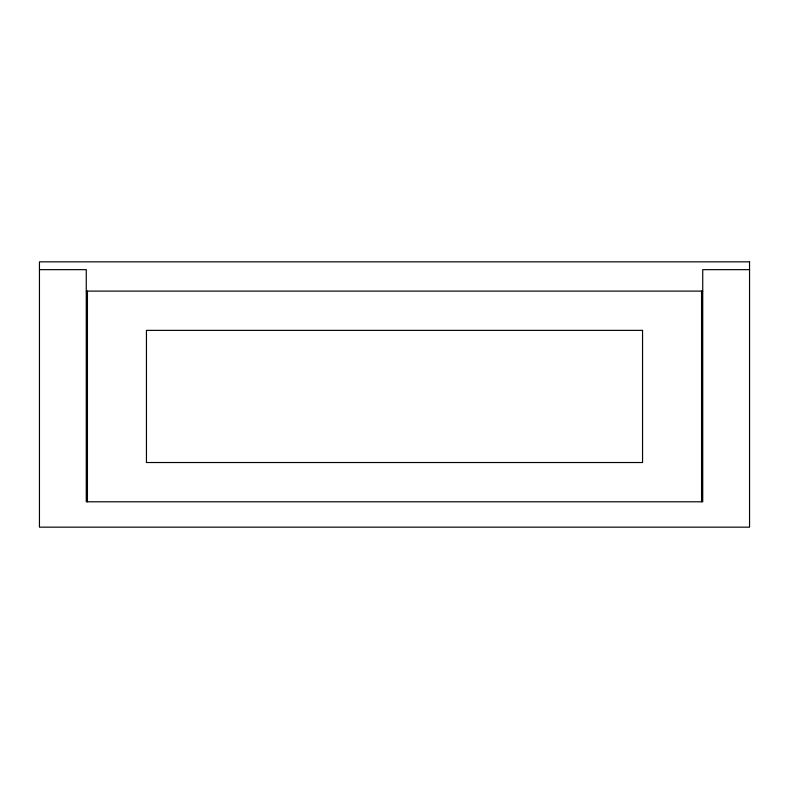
<?xml version="1.0" encoding="UTF-8"?>
<svg xmlns="http://www.w3.org/2000/svg" width="789" height="789" viewBox="0 0 789 789"><rect width="100%" height="100%" fill="white"/><g stroke="black" fill="none" stroke-linecap="round" stroke-linejoin="round"><path stroke-width="1.18" d="M39.45 269.651L86.267 269.651L86.267 501.794L702.733 501.794L702.733 269.651L749.55 269.651M86.267 291.102L702.733 291.102M701.559 291.102L701.559 501.794M87.441 291.102L87.441 501.794M749.55 261.84L39.45 261.84L39.45 527.16L749.55 527.16L749.55 261.84M642.552 330.374L146.448 330.374L146.448 462.522L642.552 462.522L642.552 330.374"/></g></svg>
